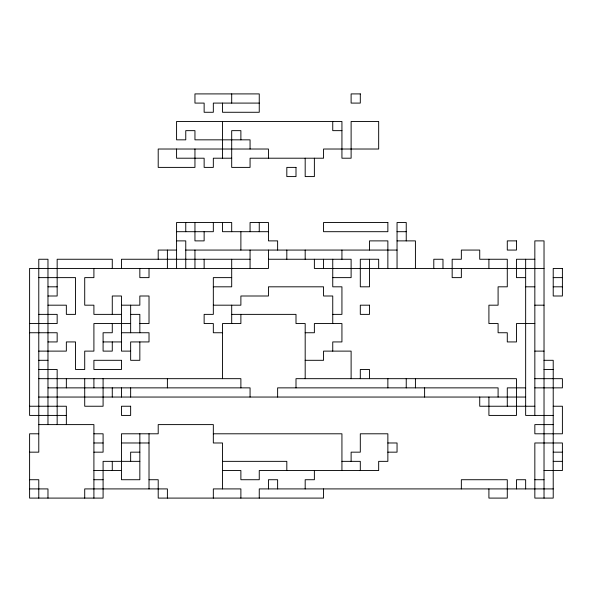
<?xml version="1.0" encoding="UTF-8"?>
<svg xmlns="http://www.w3.org/2000/svg" width="592" height="592" viewBox="0 0 592 592"><rect width="100%" height="100%" fill="white"/><g stroke="black" fill="none" stroke-linecap="round" stroke-linejoin="round"><path stroke-width="0.89" d="M259.252 103.089L213.327 103.089L213.327 112.273L204.136 112.273L204.136 103.089L194.953 103.089L194.953 93.906L259.252 93.906L259.252 112.273L222.511 112.273L222.511 103.089M341.932 130.647L332.748 130.647L332.748 121.464M231.694 158.205L213.327 158.205L213.327 167.395L204.136 167.395L204.136 158.205L176.579 158.205L176.579 149.021M176.579 231.694L213.327 231.694L213.327 222.511M268.442 231.694L222.511 231.694L222.511 222.511M397.047 231.694L406.238 231.694M176.579 240.885L185.762 240.885L185.762 268.442M397.047 240.885L415.421 240.885L415.421 268.442M176.579 250.068L158.205 250.068L158.205 259.252M185.762 250.068L397.047 250.068M250.068 259.252L121.464 259.252L121.464 268.442M268.442 259.252L351.115 259.252L351.115 277.626L332.748 277.626M534.842 259.252L516.468 259.252L516.468 277.626L525.652 277.626M544.026 268.442L314.374 268.442L314.374 259.252M38.783 277.626L75.532 277.626L75.532 314.374L66.348 314.374L66.348 305.183L47.974 305.183M231.694 277.626L213.327 277.626L213.327 314.374L204.136 314.374L204.136 323.558L213.327 323.558L213.327 332.748L222.511 332.748M553.217 277.626L562.4 277.626M47.974 286.817L57.158 286.817M213.327 286.817L231.694 286.817L231.694 259.252M525.652 286.817L534.842 286.817M553.217 286.817L562.4 286.817M47.974 296L57.158 296L57.158 259.252L112.273 259.252L112.273 268.442M121.464 305.183L139.838 305.183L139.838 296L149.021 296L149.021 323.558L139.838 323.558M213.327 305.183L240.885 305.183L240.885 296L268.442 296L268.442 286.817L323.558 286.817L323.558 296L332.748 296L332.748 323.558M534.842 305.183L544.026 305.183M38.783 314.374L57.158 314.374L57.158 323.558L29.6 323.558M121.464 314.374L93.906 314.374L93.906 305.183L84.715 305.183L84.715 277.626L93.906 277.626L93.906 268.442M130.647 314.374L139.838 314.374L139.838 332.748M231.694 314.374L296 314.374L296 323.558L305.183 323.558L305.183 378.673M332.748 314.374L341.932 314.374L341.932 286.817L332.748 286.817L332.748 259.252M130.647 323.558L93.906 323.558L93.906 351.115L84.715 351.115L84.715 369.489L75.532 369.489L75.532 341.932L66.348 341.932L66.348 351.115L38.783 351.115M534.842 323.558L516.468 323.558L516.468 341.932L507.285 341.932L507.285 332.748L498.094 332.748L498.094 323.558L488.911 323.558L488.911 305.183L498.094 305.183L498.094 286.817L507.285 286.817L507.285 259.252L479.727 259.252L479.727 250.068L461.353 250.068L461.353 259.252L452.162 259.252L452.162 277.626L461.353 277.626L461.353 268.442M29.6 332.748L57.158 332.748L57.158 341.932L47.974 341.932M121.464 332.748L149.021 332.748L149.021 341.932L130.647 341.932L130.647 360.306L139.838 360.306L139.838 341.932M305.183 332.748L314.374 332.748L314.374 323.558L341.932 323.558L341.932 341.932L332.748 341.932L332.748 351.115M103.089 341.932L121.464 341.932M130.647 351.115L121.464 351.115L121.464 296L112.273 296L112.273 314.374M534.842 351.115L544.026 351.115M38.783 360.306L47.974 360.306M305.183 360.306L323.558 360.306L323.558 351.115L351.115 351.115L351.115 378.673M544.026 360.306L553.217 360.306L553.217 498.094L534.842 498.094L534.842 442.979L562.4 442.979L562.4 470.536L544.026 470.536M38.783 369.489L57.158 369.489L57.158 424.605M544.026 369.489L553.217 369.489M38.783 378.673L240.885 378.673L240.885 387.864M534.842 378.673L562.4 378.673L562.4 387.864L534.842 387.864M47.974 387.864L250.068 387.864L250.068 397.047M525.652 387.864L507.285 387.864L507.285 406.238M38.783 397.047L525.652 397.047M29.6 406.238L66.348 406.238L66.348 424.605M534.842 406.238L479.727 406.238L479.727 397.047M553.217 406.238L562.4 406.238L562.4 433.795L534.842 433.795L534.842 424.605L553.217 424.605M66.348 415.421L29.6 415.421L29.6 268.442L268.442 268.442L268.442 250.068M553.217 415.421L525.652 415.421L525.652 259.252M38.783 424.605L93.906 424.605L93.906 498.094M38.783 433.795L29.6 433.795L29.6 498.094L103.089 498.094L103.089 461.353L139.838 461.353M93.906 433.795L103.089 433.795L103.089 452.162L93.906 452.162M213.327 433.795L341.932 433.795L341.932 470.536M93.906 442.979L103.089 442.979M121.464 442.979L149.021 442.979M387.864 442.979L397.047 442.979L397.047 452.162L387.864 452.162M29.6 452.162L38.783 452.162L38.783 259.252L47.974 259.252L47.974 424.605M139.838 452.162L130.647 452.162L130.647 461.353M553.217 452.162L562.4 452.162M222.511 461.353L286.817 461.353L286.817 470.536M341.932 461.353L360.306 461.353L360.306 470.536M553.217 461.353L562.4 461.353M93.906 470.536L121.464 470.536M222.511 470.536L240.885 470.536L240.885 479.727L259.252 479.727L259.252 470.536L378.673 470.536L378.673 461.353L387.864 461.353L387.864 433.795L360.306 433.795L360.306 452.162L351.115 452.162L351.115 461.353M29.6 479.727L38.783 479.727L38.783 498.094M93.906 479.727L103.089 479.727M149.021 479.727L158.205 479.727L158.205 498.094L323.558 498.094L323.558 488.911M534.842 479.727L544.026 479.727M29.6 488.911L47.974 488.911L47.974 498.094M553.217 488.911L259.252 488.911L259.252 498.094M544.026 498.094L544.026 240.885L534.842 240.885L534.842 415.421M525.652 488.911L525.652 479.727L516.468 479.727L516.468 488.911M498.094 397.047L498.094 387.864L277.626 387.864L277.626 397.047M488.911 259.252L488.911 268.442M488.911 397.047L488.911 415.421L516.468 415.421L516.468 378.673L296 378.673L296 387.864M488.911 488.911L488.911 498.094L507.285 498.094L507.285 479.727L461.353 479.727L461.353 488.911M442.979 268.442L442.979 259.252L433.795 259.252L433.795 268.442M424.605 387.864L424.605 397.047M415.421 378.673L415.421 387.864M406.238 240.885L406.238 222.511L397.047 222.511L397.047 268.442M406.238 378.673L406.238 387.864M387.864 268.442L387.864 240.885L369.489 240.885L369.489 250.068M387.864 378.673L387.864 387.864M378.673 268.442L378.673 259.252L360.306 259.252L360.306 286.817L369.489 286.817L369.489 259.252M369.489 378.673L369.489 369.489L360.306 369.489L360.306 378.673M341.932 250.068L341.932 259.252M323.558 259.252L323.558 268.442M314.374 158.205L314.374 176.579L305.183 176.579L305.183 158.205M314.374 470.536L314.374 479.727L305.183 479.727L305.183 488.911M305.183 250.068L305.183 259.252M286.817 250.068L286.817 259.252M277.626 250.068L277.626 240.885L268.442 240.885L268.442 222.511L250.068 222.511L250.068 231.694M277.626 488.911L277.626 479.727L268.442 479.727L268.442 488.911M268.442 158.205L268.442 149.021L158.205 149.021L158.205 167.395L194.953 167.395L194.953 149.021M259.252 222.511L259.252 231.694M250.068 149.021L250.068 139.838L194.953 139.838L194.953 130.647L185.762 130.647L185.762 139.838L176.579 139.838L176.579 121.464L341.932 121.464L341.932 158.205L351.115 158.205L351.115 121.464L378.673 121.464L378.673 149.021L323.558 149.021L323.558 158.205L250.068 158.205L250.068 167.395L231.694 167.395L231.694 130.647L240.885 130.647L240.885 139.838M250.068 250.068L250.068 268.442M240.885 231.694L240.885 250.068M240.885 314.374L240.885 323.558L222.511 323.558L222.511 378.673M240.885 498.094L240.885 488.911L213.327 488.911L213.327 498.094M231.694 93.906L231.694 103.089M231.694 231.694L231.694 222.511L176.579 222.511L176.579 268.442M231.694 305.183L231.694 323.558M222.511 121.464L222.511 158.205M222.511 488.911L222.511 442.979L213.327 442.979L213.327 424.605L158.205 424.605L158.205 433.795L121.464 433.795L121.464 479.727L139.838 479.727L139.838 433.795M204.136 231.694L204.136 240.885L194.953 240.885L194.953 222.511M204.136 259.252L204.136 268.442M194.953 250.068L194.953 268.442M185.762 222.511L185.762 231.694M167.395 250.068L167.395 268.442M167.395 378.673L167.395 387.864M167.395 498.094L167.395 488.911L84.715 488.911L84.715 498.094M149.021 268.442L149.021 277.626L139.838 277.626L139.838 268.442M149.021 433.795L149.021 488.911M130.647 305.183L130.647 332.748M130.647 387.864L130.647 397.047M121.464 387.864L121.464 397.047M112.273 323.558L112.273 332.748L103.089 332.748L103.089 351.115L112.273 351.115L112.273 341.932M112.273 387.864L112.273 397.047M112.273 461.353L112.273 470.536M103.089 378.673L103.089 406.238L84.715 406.238L84.715 378.673M93.906 378.673L93.906 387.864M66.348 378.673L66.348 387.864M360.306 93.906L351.115 93.906L351.115 103.089L360.306 103.089L360.306 93.906M296 167.395L286.817 167.395L286.817 176.579L296 176.579L296 167.395M387.864 222.511L323.558 222.511L323.558 231.694L387.864 231.694L387.864 222.511M516.468 240.885L507.285 240.885L507.285 250.068L516.468 250.068L516.468 240.885M562.4 268.442L553.217 268.442L553.217 296L562.4 296L562.4 268.442M369.489 305.183L360.306 305.183L360.306 314.374L369.489 314.374L369.489 305.183M121.464 360.306L93.906 360.306L93.906 369.489L121.464 369.489L121.464 360.306M130.647 406.238L121.464 406.238L121.464 415.421L130.647 415.421L130.647 406.238"/></g></svg>
